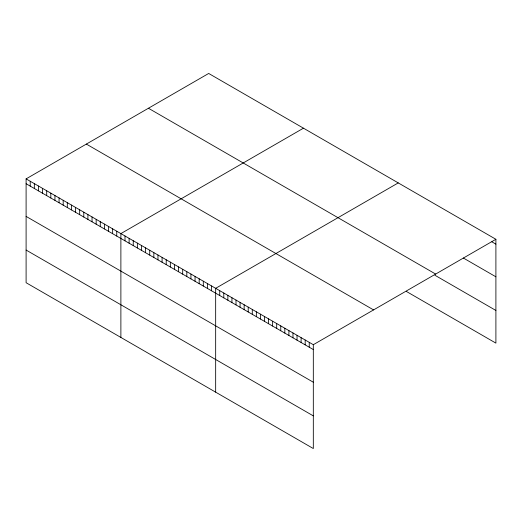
<?xml version="1.0" encoding="UTF-8"?>
<svg xmlns="http://www.w3.org/2000/svg" width="522" height="522" viewBox="0 0 522 522"><rect width="100%" height="100%" fill="white"/><g stroke="black" fill="none" stroke-linecap="round" stroke-linejoin="round"><path stroke-width="0.78" d="M26.1 178.876L313.317 344.696L313.317 448.542L26.1 282.715L26.1 178.876L208.683 73.458L495.9 239.285L495.9 343.124L406.384 291.446M303.465 128.184L120.882 233.595L120.882 337.44M398.247 182.902L215.664 288.32L215.664 392.159M313.317 344.696L495.9 239.285M491.828 241.797L495.9 244.146M463.347 258.012L495.9 276.81M148.431 108.25L435.648 274.07M434.865 275.224L495.9 310.459M86.352 144.085L373.569 309.911M26.1 183.737L313.317 349.557M26.1 216.402L313.317 382.221M26.1 250.051L313.317 415.877M309.246 342.347L309.246 347.208M305.181 339.998L305.181 344.859M301.109 337.649L301.109 342.51M297.038 335.3L297.038 340.161M292.972 332.951L292.972 337.812M288.901 330.602L288.901 335.463M284.836 328.253L284.836 333.114M280.764 325.904L280.764 330.765M276.699 323.555L276.699 328.416M272.628 321.206L272.628 326.067M268.556 318.857L268.556 323.718M264.491 316.508L264.491 321.369M260.419 314.159L260.419 319.02M256.354 311.81L256.354 316.671M252.283 309.461L252.283 314.322M248.211 307.112L248.211 311.973M244.146 304.763L244.146 309.624M240.074 302.414L240.074 307.275M236.009 300.065L236.009 304.926M231.938 297.716L231.938 302.577M227.873 295.367L227.873 300.228M223.801 293.018L223.801 297.879M219.729 290.669L219.729 295.524M211.54 285.939L211.54 290.8M207.423 283.557L207.423 288.418M203.299 281.182L203.299 286.043M199.182 278.8L199.182 283.661M195.058 276.419L195.058 281.28M190.935 274.043L190.935 278.905M186.817 271.662L186.817 276.523M182.693 269.28L182.693 274.141M178.576 266.905L178.576 271.766M174.452 264.523L174.452 269.385M170.335 262.148L170.335 267.01M166.211 259.767L166.211 264.628M162.088 257.385L162.088 262.246M157.97 255.01L157.97 259.871M153.846 252.628L153.846 257.49M149.729 250.247L149.729 255.108M145.605 247.872L145.605 252.733M141.488 245.49L141.488 250.351M137.364 243.115L137.364 247.976M133.247 240.733L133.247 245.594M129.123 238.352L129.123 243.213M124.999 235.977L124.999 240.838M116.758 231.213L116.758 236.075M112.641 228.838L112.641 233.699M108.517 226.457L108.517 231.318M104.4 224.082L104.4 228.943M100.276 221.7L100.276 226.561M96.159 219.318L96.159 224.179M92.035 216.943L92.035 221.804M87.911 214.562L87.911 219.423M83.794 212.18L83.794 217.041M79.67 209.805L79.67 214.666M75.553 207.423L75.553 212.284M71.429 205.048L71.429 209.903M67.312 202.667L67.312 207.528M63.188 200.285L63.188 205.146M59.064 197.91L59.064 202.771M54.947 195.528L54.947 200.389M50.823 193.147L50.823 198.008M46.706 190.771L46.706 195.633M42.582 188.39L42.582 193.251M38.465 186.015L38.465 190.869M34.341 183.633L34.341 188.494M30.224 181.251L30.224 186.113"/></g></svg>
